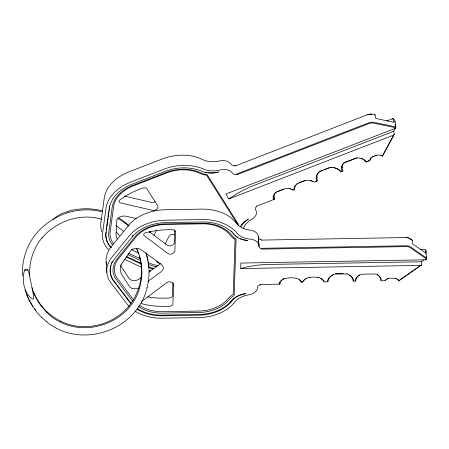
<?xml version="1.0" encoding="UTF-8"?>
<svg xmlns="http://www.w3.org/2000/svg" width="449" height="449" viewBox="0 0 449 449"><rect width="100%" height="100%" fill="white"/><g stroke="black" fill="none" stroke-linecap="round" stroke-linejoin="round"><path stroke-width="0.67" d="M172.977 282.601L172.321 296.503A4.226 2.924 -3.7 0 1 168.588 298.063L164.098 298.142A63.382 43.839 -3.7 0 1 147.715 296.924M174.784 229.832L174.358 242.376A5.22 3.609 -3.7 0 1 170.373 245.934L169.419 245.99A6.337 4.383 -3.7 0 1 166.731 244.828L149.158 231.594M424.002 259.898L421.308 261.767L421.516 264.966L420.719 265.404L240.715 268.558L240.905 263.052L425.994 259.808A0.584 0.421 2 0 0 426.55 259.376L426.544 259.269A5.921 4.097 -3.7 0 0 424.95 256.935L410.526 246.894A5.91 4.086 -3.7 0 0 406.384 245.76L261.902 248.297L261.543 248.724L261.913 249.122L406.39 246.585A5.337 3.693 -3.7 0 1 410.139 247.612L425.001 258.001A5.337 3.693 -3.7 0 1 425.989 259.752L425.994 259.808M279.216 284.155L279.25 283.117L279.884 282.079A11.949 8.267 -3.7 0 1 283.779 278.868C288.106 277.549 293.377 277.431 297.738 278.627A11.949 8.267 -3.7 0 1 301.414 281.703L301.739 282.286L302.581 281.686A11.949 8.267 -3.7 0 1 307.756 277.897C311.398 276.943 315.535 276.786 319.194 277.701A11.949 8.267 -3.7 0 1 324.116 281.304L324.436 281.888L327.338 281.837L327.473 280.934A13.318 9.21 -3.7 0 1 333.001 274.816L335.465 273.957L347.234 273.963M394.295 134.397L393.61 135.098L228.872 198.935L225.791 194.052L395.187 128.414A0.584 0.398 -32.2 0 0 395.653 127.797L395.114 124.665L395.389 125.024A5.921 4.142 -9.8 0 1 395.429 128.206L393.756 131.265L394.295 134.397L382.38 156.196L382.222 155.825M105.919 231.909L105.745 234.064A35.701 24.948 -9.8 0 0 111.29 247.478M243.274 228.726A20.059 14.424 -11.6 0 1 251.766 219.241A10.355 7.235 -9.8 0 0 255.627 209.795A3.788 2.643 -9.8 0 1 256.351 206.804L256.418 206.226L274.58 199.199L273.991 195.786A0.887 0.612 -32.2 0 0 273.682 195.438M106.2 229.871L106.48 227.834M106.671 226.476L107.322 221.727M107.513 220.369L107.794 218.332M107.979 216.974L108.26 214.936M108.45 213.578L108.731 211.541M108.916 210.183L109.107 208.83M22.495 275.714C21.788 260.566 26.497 245.165 36.318 233.502L36.397 233.396C52.022 214.992 77.974 205.575 101.631 211.715M109.292 207.472L109.55 205.99M46.679 321.776L46.735 321.826C80.708 349.866 137.282 330.587 147.092 287.657L147.109 287.584M147.092 287.657C149.949 276.214 149.77 263.922 145.936 252.731M33.198 299.062L33.675 297.535L33.024 292.77L28.876 272.448L27.905 269.922A3.609 0.533 -0.6 0 0 24.633 269.978C21.49 279.547 23.763 293.388 32.67 299.27M256.351 206.804L256.575 206.175M165.086 244.262L168.695 236.825A6.337 4.428 -9.8 0 1 170.519 234.788L171.411 234.479A5.22 3.648 -9.8 0 1 174.678 234.642M149.73 232.868L150.348 231.645M153.906 235.394L156.695 229.894M108.535 249.711A39.13 27.35 -9.8 0 1 102.641 232.7L106.026 208.179A41.504 29.005 -9.8 0 1 130.951 181.985L163.84 169.245A40.545 28.338 -9.8 0 1 193.85 166.242A40.562 27.03 -10 0 1 205.148 169.666A20.059 13.622 -12.1 0 0 220.655 169.857A10.355 7.235 -9.8 0 1 232.565 173.191A3.788 2.643 -9.8 0 0 236.438 174.509L236.718 173.959L368.949 122.723A5.91 4.131 -9.8 0 1 373.45 122.308L392.729 126.203A5.921 4.142 -9.8 0 1 395.58 127.701L395.653 127.797M382.38 156.196L393.61 135.098M343.665 163.122L342.991 164.138A12.538 8.761 -9.8 0 0 343.064 170.889L341.251 171.591M134.801 310.994A41.504 28.708 -3.7 0 0 162.785 318.218L198.722 317.583A40.545 28.046 -3.7 0 0 227.009 309.277A40.562 30.684 2.1 0 0 235.158 301.52A20.059 14.143 -6.3 0 1 248.684 294.847A10.355 7.162 -3.7 0 0 257.546 287.495A3.788 2.621 -3.7 0 1 259.92 284.997L260.28 284.475L279.952 284.127L279.98 282.505A11.174 7.728 -3.7 0 1 284.172 278.599M259.92 284.997L260.319 284.492M132.146 236.225L132.87 235.377M275.854 192.34L275.36 192.89A11.174 7.807 -9.8 0 0 273.783 197.734L274.58 199.199M53.139 219.707C57.102 215.2 62.809 212.568 68.635 211.485M297.53 183.433L296.435 184.365A11.949 8.351 -9.8 0 0 293.882 189.433L293.899 190.079L292.815 189.843A11.949 8.351 -9.8 0 0 287.59 188.4L285.384 188.574L276.337 192.082M344.265 162.667L342.391 164.682A13.318 9.306 -9.8 0 0 341.812 170.513L342.228 171.35L341.117 171.782L340.516 171.013A13.318 9.306 -9.8 0 0 332.288 167.556L329.549 167.718L319.755 171.512L317.976 173.101A13.318 9.306 -9.8 0 0 316.478 180.33L316.887 181.166L314.233 182.199L313.587 181.794A11.949 8.351 -9.8 0 0 306.903 180.307L304.899 180.56L297.131 183.753M141.02 277.813L139.342 279.037A6.769 4.681 -3.7 0 1 129.553 279.205L121.516 266.897A21.26 14.705 -3.7 0 1 120.467 264.899M148.86 272.105L160.613 263.546M147.715 281.534L161.152 271.752A7.566 5.231 -3.7 0 0 161.399 264.517L141.16 249.756A6.769 4.681 -3.7 0 0 131.372 249.93L122.482 262.53A21.26 14.705 -3.7 0 0 122.055 275.102L130.092 287.411A6.769 4.681 -3.7 0 0 138.432 288.056M228.872 198.935L236.791 193.783L243.139 190.292A84.283 57.921 -32.2 0 1 254.201 185.342L393.756 131.265M397.051 279.087A7.42 5.135 -3.7 0 1 398.055 279.946L398.69 280.917L420.719 265.404M398.454 280.934L421.516 264.966M320.036 171.271L318.521 172.641A12.538 8.761 -9.8 0 0 317.729 180.706L315.832 181.441M372.996 156.482L370.93 158.037A8.2 5.73 -9.8 0 0 369.549 160.489L366.457 161.96L365.856 161.197A13.318 9.306 -9.8 0 0 359.604 158.009L357.017 157.863L343.956 162.925M386.628 120.944L392.937 118.626L393.767 122.353L375.762 118.407L375.162 114.905L374.533 114.725M320.676 171.024L322.595 170.278M323.875 169.784L328.994 167.797M345.539 162.173L357.022 157.722M298.894 182.754L305.674 180.24M283.572 189.141L276.618 191.835L274.816 193.351A11.949 8.351 -9.8 0 0 273.104 197.481L273.132 198.604L273.716 199.524M374.775 155.792L376.559 155.101M372.726 156.723L377.895 155.012A8.2 5.73 -9.8 0 1 381.336 155.365L382.301 155.786M240.715 268.558L247.326 266.874L256.66 265.292A84.283 60.722 2 0 1 268.822 264.439L421.308 261.767M68.557 211.142C79.591 208.112 91.439 207.898 102.495 210.951M308.906 277.381L309.816 277.224M258.422 237.729A3.788 2.621 -3.7 0 0 260.953 239.676L261.363 240.092L405.851 237.555A5.91 4.086 -3.7 0 1 409.988 238.688L412.305 240.299L412.536 243.874L424.647 252.304L425.826 253.533L425.383 249.666L420.719 249.622M24.499 269.995L28.046 269.933M335.51 273.795L343.199 273.66M330.52 167.393L331.991 167.421M375.162 114.905L372.069 114.282A5.91 4.131 -9.8 0 0 367.568 114.697M136.541 218.568L125.827 216.205A6.769 4.731 -9.8 0 0 116.869 219.673L116.083 233.721A21.26 14.862 -9.8 0 0 117.189 239.036M124.317 196.067L150.544 202.19A6.337 4.428 -9.8 0 0 153.715 202.291L154.568 201.921A5.22 3.648 -9.8 0 0 155.073 201.562M101.777 219.297C80.304 212.719 56.187 221.262 41.869 238.093L41.948 237.987C34.455 246.86 30.425 258.119 29.651 269.647L29.69 275.282M317.825 277.19L318.762 277.476M101.755 231.521A39.13 27.35 -9.8 0 1 100.879 222.485L104.263 197.958A41.504 29.005 -9.8 0 1 129.189 171.771L162.078 159.025A40.545 28.338 -9.8 0 1 192.088 156.022A40.562 29.606 -9.5 0 1 203.481 159.996A20.059 14.39 -7.3 0 0 219.129 161.011A10.355 7.235 -9.8 0 1 231.039 164.34A3.788 2.643 -9.8 0 0 234.911 165.659L235.489 165.883M236.438 174.509L237.016 174.728L369.241 123.492A5.337 3.732 -9.8 0 1 373.315 123.121L393.206 127.174A5.337 3.732 -9.8 0 1 395.154 128.363L395.187 128.414M346.853 273.767L348.632 274.541A13.318 9.21 -3.7 0 1 353.745 280.473L353.818 281.377L355.024 281.355L355.159 280.445A13.318 9.21 -3.7 0 1 359.065 275.299L361.451 274.216L375.723 273.963L377.873 274.968A13.318 9.21 -3.7 0 1 381.431 279.985L381.498 280.889L385.046 280.58A8.2 5.674 -3.7 0 1 387.672 278.801L389.99 278.195L395.468 278.363A8.2 5.674 -3.7 0 1 398.246 279.845L398.835 280.558M148.563 262.71L150.078 263.389A33.754 23.589 -9.8 0 0 158.003 265.645M148.271 264.242L149.315 264.708A35.207 24.605 -9.8 0 0 156.993 266.959M128.706 253.264L140.498 258.871M127.864 254.555L140.913 260.762M126.691 256.57L141.031 263.383M126.186 256.957L141.149 264.074M124.665 259.314L141.553 267.346M393.161 118.85L393.257 118.901A5.921 4.142 -9.8 0 1 394.968 122.229M392.499 118.671L392.78 118.817M131.686 249.565L137.815 252.916A6.769 4.731 -9.8 0 0 138.668 253.056M118.025 218.399L125.192 223.153M234.911 165.659L235.332 165.934L367.714 114.647A5.337 3.732 -9.8 0 1 368.376 114.422M119.355 218.208L124.743 221.963L129.2 225.825M115.988 225.505L123.694 231.375M25.093 289.728C28.119 300.224 33.9 309.861 41.723 317.482L41.785 317.533M125.136 223.102L128.661 226.161M41.723 317.482L46.735 321.826M260.953 239.676L261.324 240.075M130.9 303.182L112.851 279.401A35.701 24.695 -3.7 0 1 110.151 269.451M130.945 303.878L112.895 280.103A35.701 24.695 -3.7 0 1 113.58 260.094L133.28 235.658A38.07 26.334 -3.7 0 1 164.025 222.637L204.014 221.935A37.11 25.672 -3.7 0 1 227.402 228.642A37.132 24.964 -5 0 1 233.458 233.789L234.53 235.124A20.059 13.352 -5.2 0 0 247.646 240.484A20.048 13.868 -3.7 0 1 240.142 238.571M233.429 233.317L234.142 234.238M133.679 299.994L116.813 277.701A31.379 21.704 -3.7 0 1 117.413 260.117L136.827 236.045A33.754 23.348 -3.7 0 1 164.076 224.5L203.605 223.81A32.788 22.68 -3.7 0 1 229.635 234.485L231.751 236.92A24.369 16.854 -3.7 0 0 235.074 239.368L233.194 294.348A24.369 16.854 -3.7 0 0 229.697 296.912L227.413 299.427A32.788 22.68 -3.7 0 1 200.619 311.028L161.096 311.718A33.754 23.348 -3.7 0 1 138.881 304.994M132.421 300.931L115.494 278.554A32.839 22.714 -3.7 0 1 116.123 260.151L135.632 235.955A35.207 24.353 -3.7 0 1 164.065 223.916L203.745 223.22A34.247 23.69 -3.7 0 1 230.932 234.367L232.958 236.707A22.91 15.844 -3.7 0 0 236.079 239.008L234.148 295.515A22.91 15.844 -3.7 0 0 230.865 297.928L228.676 300.336A34.247 23.69 -3.7 0 1 200.692 312.453L161.006 313.149A35.207 24.353 -3.7 0 1 138.27 306.437M34.882 308.946L35.667 309.99M425.59 249.958L425.646 250.037A5.921 4.097 -3.7 0 1 425.804 252.658M237.336 224.006L206.619 175.25A24.369 17.028 -9.8 0 1 202.101 174.234L198.699 172.82A32.788 22.916 -9.8 0 0 168.308 172.309L132.129 186.324A33.754 23.589 -9.8 0 0 113.72 205.676L109.966 233.328A31.379 21.928 -9.8 0 0 113.541 243.639M29.55 300.718L32.912 306.33M136.468 248.196C141.132 258.091 142.849 269.333 141.278 280.165L140.133 285.788C130.985 326.26 75.741 342.02 46.713 312.291L46.775 312.341C39.843 305.584 34.725 297.053 32.047 287.753M136.339 248.19L137.961 251.693M33.501 292.08C38.569 304.68 48.419 315.181 60.626 321.119L60.57 321.091C87.19 334.668 122.841 322.522 135.649 295.532L137.955 290.245C141.996 279.345 142.535 267.222 139.42 256.014M26.8 294.785L29.275 300.123M412.305 240.299L409.544 238.565A5.337 3.693 -3.7 0 0 409.292 238.397M146.38 254.072L147.816 260.454M394.952 121.146L395.794 126.034M147.968 261.75L148.119 263.052M148.423 265.651L148.574 266.953M426.006 251.064L426.55 259.376M279.862 282.735L279.952 284.127M258.349 236.32L258.938 245.367M258.422 238.144L258.966 246.495M106.144 262.02L106.823 272.464M426.342 256.171L426.365 256.598A5.921 4.097 -3.7 0 1 426.297 257.131M369.056 114.265A5.337 3.732 -9.8 0 1 371.789 114.27M208.005 172.646A20.048 14.009 -9.8 0 0 218.708 172.012A20.059 13.622 -12.1 0 1 203.201 171.821L201.399 171.024A37.132 25.43 -11.7 0 0 192.638 168.605A37.11 25.935 -9.8 0 0 167.039 170.671L130.435 184.853A38.07 26.609 -9.8 0 0 109.668 206.675L105.863 234.748A35.701 24.948 -9.8 0 0 111.021 247.753M206.725 172.433A20.048 14.009 -9.8 0 1 205.485 172.152M240.748 226.661A20.059 14.407 -11.8 0 1 248.398 219.146A20.048 14.009 -9.8 0 0 240.698 226.352M360.94 158.329A12.538 8.761 -9.8 0 1 362.528 158.997M363.017 159.26A12.538 8.761 -9.8 0 1 365.98 162.01L370.094 160.416A7.42 5.186 -9.8 0 1 371.952 157.122M153.002 268.929A38.07 26.609 -9.8 0 1 149.472 267.834M150.842 271.05A41.504 29.005 -9.8 0 1 149.545 270.668M159.603 263.103A2.621 1.83 -9.8 0 1 156.965 260.998M294.561 189.686A11.174 7.807 -9.8 0 1 295.487 185.768M296.132 184.842A11.174 7.807 -9.8 0 1 296.924 183.967M310.674 180.661A11.174 7.807 -9.8 0 1 312.959 181.564M380.859 155.197A7.42 5.186 -9.8 0 1 381.56 155.433M112.329 244.638A32.839 22.95 -9.8 0 1 108.591 233.845L112.362 206.052A35.207 24.605 -9.8 0 1 131.568 185.869L167.887 171.799A34.247 23.937 -9.8 0 1 199.631 172.332L202.886 173.69A22.91 16.012 -9.8 0 0 207.135 174.644L238.705 224.758A22.91 16.012 -9.8 0 0 238.071 225.813M333.854 167.679A12.538 8.761 -9.8 0 1 335.038 167.965M335.599 168.145A12.538 8.761 -9.8 0 1 338.585 169.66M338.995 169.986A12.538 8.761 -9.8 0 1 340.645 171.827M154.108 268.541A38.07 26.609 -9.8 0 1 148.226 266.717M289.902 188.709A11.174 7.807 -9.8 0 1 291.092 189.108M292.181 189.618A11.174 7.807 -9.8 0 1 293.163 190.224M119.574 235.45A21.26 14.862 -9.8 0 1 116.358 231.993M342.525 167.752A12.538 8.761 -9.8 0 1 341.908 166.495M317.185 177.574A12.538 8.761 -9.8 0 1 316.741 176.743M258.371 237.167A10.355 7.162 -3.7 0 0 249.998 230.118A20.059 14.379 -2.2 0 1 236.825 223.916A40.562 29.28 -4.7 0 0 229.147 216.435A40.545 28.046 -3.7 0 0 201.393 209.111L165.457 209.739A41.504 28.708 -3.7 0 0 128.566 225.364L111.301 246.686A39.13 27.069 -3.7 0 0 106.469 264.253M405.801 237.538A5.337 3.693 -3.7 0 1 407.518 237.706M407.838 237.785A5.337 3.693 -3.7 0 1 409.028 238.251M237.998 237.47A20.048 13.868 -3.7 0 1 235.265 235.456M355.681 281.181A12.538 8.671 -3.7 0 1 357.859 276.41M358.656 275.664A12.538 8.671 -3.7 0 1 359.559 274.973M377.261 274.659A12.538 8.671 -3.7 0 1 380.718 280.743M129.16 306.448A41.504 28.708 -3.7 0 1 126.921 303.866L111.099 283.123A39.13 27.069 -3.7 0 1 111.986 257.137L129.25 235.809A41.504 28.708 -3.7 0 1 166.141 220.184L202.078 219.555A40.545 28.046 -3.7 0 1 229.832 226.88A40.562 26.772 -2.8 0 1 237.476 233.8A20.059 13.352 -5.2 0 0 250.587 239.165A10.355 7.162 -3.7 0 1 258.961 246.215A3.788 2.621 -3.7 0 0 261.543 248.724M137.198 309.215A38.07 26.334 -3.7 0 0 160.832 315.838L200.826 315.136A37.11 25.672 -3.7 0 0 224.696 307.599A38.008 27.776 -2.3 0 0 230.129 302.923L232.296 300.302A20.059 14.121 -6.3 0 1 245.822 293.629A20.048 13.868 -3.7 0 0 232.273 299.881L231.1 301.301A37.11 25.672 -3.7 0 1 200.782 314.435L160.787 315.136A38.07 26.334 -3.7 0 1 137.153 308.514M304.787 279.553A11.174 7.728 -3.7 0 0 302.677 282.107L301.15 282.135A11.174 7.728 -3.7 0 0 299.214 279.648M305.769 278.835A11.174 7.728 -3.7 0 1 306.869 278.2M320.979 278.571A11.174 7.728 -3.7 0 1 323.847 281.736M385.214 280.664A7.42 5.135 -3.7 0 1 385.64 280.165M386.14 279.699A7.42 5.135 -3.7 0 1 386.707 279.272M387.335 278.885A7.42 5.135 -3.7 0 1 388.744 278.268M395.075 278.156A7.42 5.135 -3.7 0 1 395.782 278.414M327.995 281.663A12.538 8.671 -3.7 0 1 333.394 274.547M349.575 275.147A12.538 8.671 -3.7 0 1 350.815 276.163M351.174 276.528A12.538 8.671 -3.7 0 1 353.032 281.226M110.185 268.766A35.701 24.695 -3.7 0 1 110.78 265.342M111.464 263.316A35.701 24.695 -3.7 0 1 112.385 261.329M231.263 231.022A37.11 25.672 -3.7 0 1 232.391 232.144M173.707 285.233L172.859 304.708A4.226 2.924 -3.7 0 1 169.127 306.269L164.637 306.347A63.382 43.839 -3.7 0 1 143.012 304.063A2.621 1.813 -3.7 0 1 141.957 301.245L166.242 283.038A6.337 4.383 -3.7 0 1 169.009 281.787L169.963 281.804A5.22 3.609 -3.7 0 1 173.707 285.233M175.542 231.566L174.891 250.581A5.22 3.609 -3.7 0 1 170.912 254.14L169.958 254.196A6.337 4.383 -3.7 0 1 167.269 253.034L144.202 235.663A2.621 1.813 -3.7 0 1 145.448 232.807A63.382 43.839 -3.7 0 1 167.258 229.759L171.748 229.68A4.226 2.924 -3.7 0 1 175.379 231.112L175.542 231.566M231.128 301.722L230.011 302.929L231.128 301.722M155.955 209.947L155.101 210.317A6.337 4.428 -9.8 0 1 151.93 210.216L120.321 202.836A2.621 1.83 -9.8 0 1 119.793 199.912A63.382 44.294 -9.8 0 1 138.174 189.848L142.282 188.254A4.226 2.952 -9.8 0 1 146.492 188.277L157.537 205.479A5.22 3.648 -9.8 0 1 155.955 209.947"/></g></svg>
